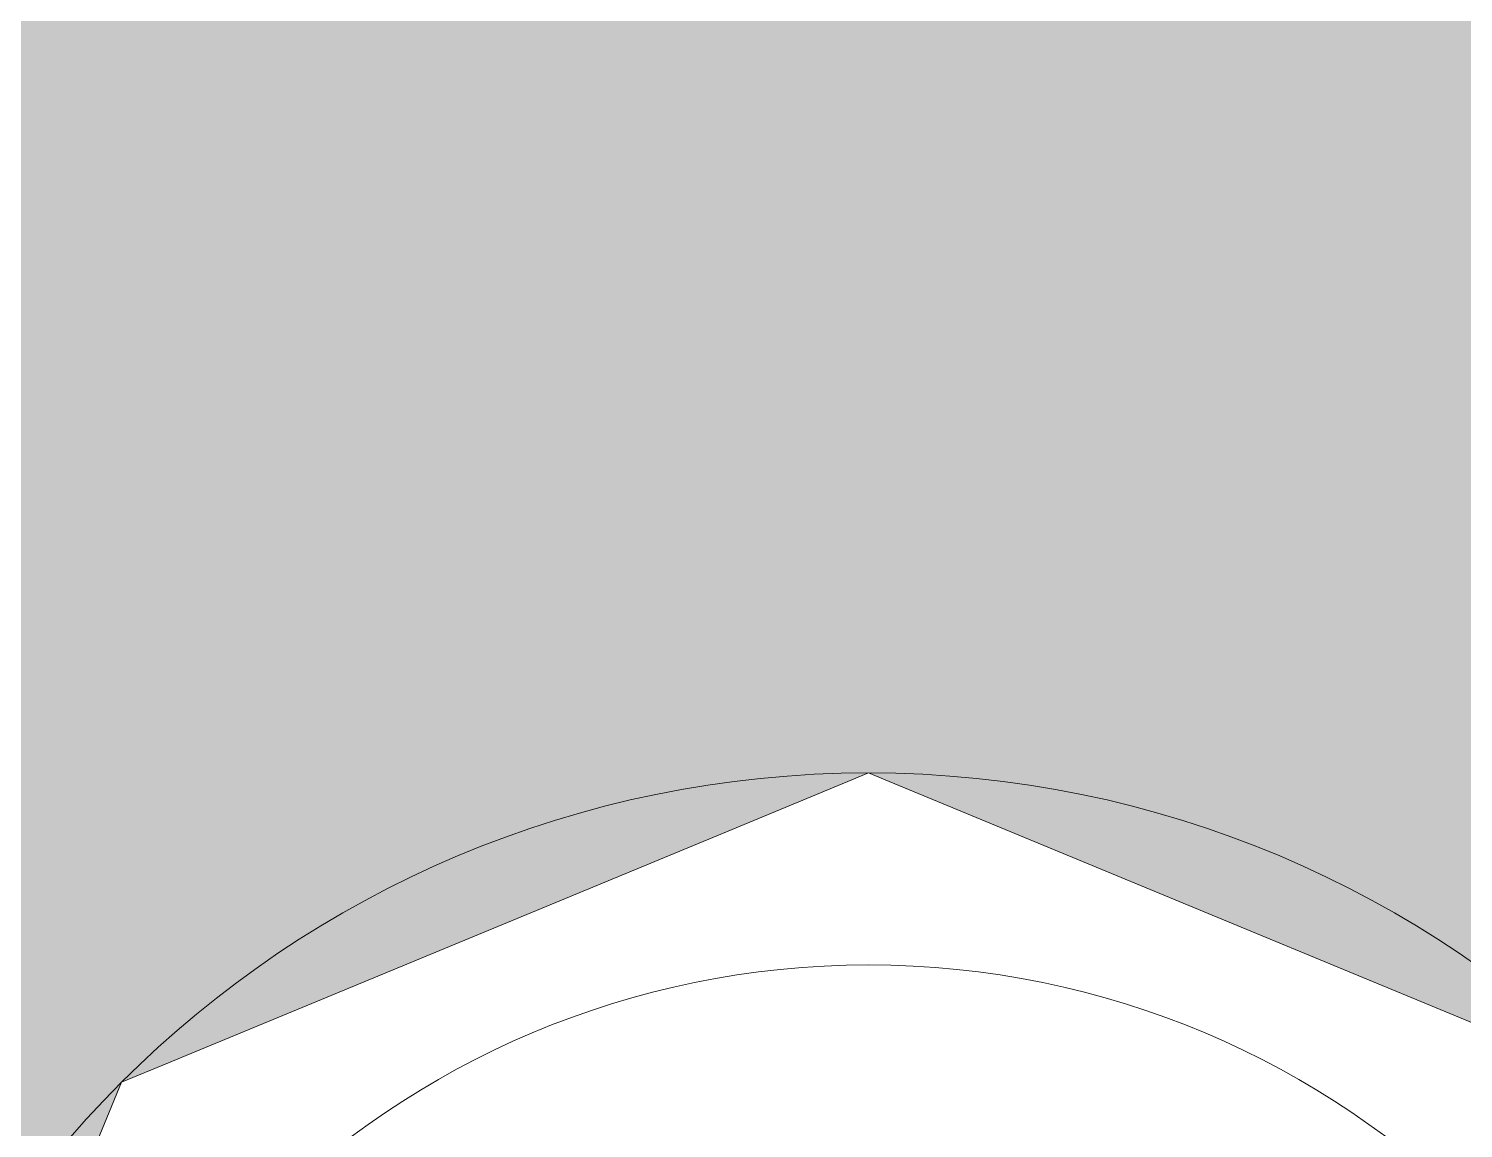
# Paper-space layout '1' of a CAD drawing. Header units: millimetres. Extents: x 1 to 31501, y 3 to 22278.
# Drawn here: x 16721.07 to 16744.79, y 2235.65 to 2253.84 of the extents above; entities that cross this region are included whole.
import ezdxf

# ---------------------------------------------------------------- set-up
doc = ezdxf.new("R2010")
doc.units = ezdxf.units.MM
doc.header["$MEASUREMENT"] = 0
doc.layers.add('NKB-LOGO', color=1, linetype='Continuous', lineweight=13)
doc.layers.add('NKB-SIGN', color=1, linetype='Continuous', lineweight=18)

# ---------------------------------------------------------------- blocks, each defined once
blk = doc.blocks.new('*U5')
at = {"layer": 'NKB-LOGO', "color": 1, "linetype": 'Continuous'}
for p, q in [((282.587, 190.3994), (281.9127, 190.1201)), ((282.6741, 190.4355), (282.587, 190.3994)), ((282.587, 190.3994), (282.587, 190.3994)), ((282.6741, 190.4355), (282.7612, 190.3994)), ((282.7612, 190.3994), (282.7612, 190.3994)), ((282.7612, 190.3994), (283.4356, 190.1201)), ((281.9127, 190.1201), (281.5403, 189.9658)), ((283.4356, 190.1201), (283.808, 189.9658)), ((281.5403, 189.9658), (279.1012, 188.9555)), ((283.808, 189.9658), (286.247, 188.9555)), ((279.0297, 188.9259), (278.785, 188.8246)), ((279.1012, 188.9555), (279.0297, 188.9259)), ((278.785, 188.8246), (278.4949, 188.124))]:
    blk.add_line(p, q, dxfattribs=at)
for points in [[(0, 724.2496), (0, 190.4355), (327.9453, 190.4355)], [(0, 190.4355), (0, 190.3994), (282.587, 190.3994)], [(41.4839, 190.3994), (46.2042, 190.3994), (282.587, 190.3994)], [(41.4839, 190.3994), (282.587, 190.3994), (282.587, 190.3994)], [(259.7578, 190.3994), (260.2542, 190.1201), (281.9127, 190.1201)], [(282.6741, 190.4355), (282.7612, 190.3994), (327.9453, 190.3994)], [(282.7612, 190.3994), (282.7612, 190.3994), (327.9453, 190.3994)], [(282.7612, 190.3994), (327.9453, 190.3994), (327.9453, 190.3994)], [(282.7612, 190.3994), (283.4356, 190.1201), (327.9453, 190.1201)], [(260.2542, 190.1201), (260.5283, 189.9658), (281.5403, 189.9658)], [(283.4356, 190.1201), (283.808, 189.9658), (327.9453, 189.9658)], [(260.5283, 189.9658), (262.3236, 188.9555), (279.1012, 188.9555)], [(283.808, 189.9658), (286.247, 188.9555), (327.9453, 188.9555)], [(262.3236, 188.9555), (262.3763, 188.9259), (279.0297, 188.9259)], [(262.3763, 188.9259), (262.5564, 188.8246), (278.785, 188.8246)], [(262.5564, 188.8246), (263.8013, 188.124), (278.4949, 188.124)]]:
    blk.add_solid(points, dxfattribs=at)
at = {"layer": 'NKB-LOGO', "color": 1, "linetype": 'Continuous', "extrusion": (0, 0, -1)}
for points in [[(0, 724.2496), (-327.9453, 724.2496), (-327.9453, 190.4355)], [(0, 190.4355), (-282.6741, 190.4355), (-282.587, 190.3994)], [(-259.7578, 190.3994), (-282.587, 190.3994), (-281.9127, 190.1201)], [(-282.6741, 190.4355), (-327.9453, 190.4355), (-327.9453, 190.3994)], [(-282.7612, 190.3994), (-327.9453, 190.3994), (-327.9453, 190.1201)], [(-260.2542, 190.1201), (-281.9127, 190.1201), (-281.5403, 189.9658)], [(-283.4356, 190.1201), (-327.9453, 190.1201), (-327.9453, 189.9658)], [(-260.5283, 189.9658), (-281.5403, 189.9658), (-279.1012, 188.9555)], [(-283.808, 189.9658), (-327.9453, 189.9658), (-327.9453, 188.9555)], [(-262.3236, 188.9555), (-279.1012, 188.9555), (-279.0297, 188.9259)], [(-262.3763, 188.9259), (-279.0297, 188.9259), (-278.785, 188.8246)], [(-262.5564, 188.8246), (-278.785, 188.8246), (-278.4949, 188.124)]]:
    blk.add_solid(points, dxfattribs=at)
blk = doc.blocks.new('22222')
at = {"layer": 'NKB-LOGO', "color": 1}
for radius in [5.5, 4.5]:
    blk.add_circle((282.6741, 184.9355), radius, dxfattribs=at)
at = {"layer": 'NKB-LOGO', "color": 1, "linetype": 'Continuous'}
blk.add_blockref('*U5', (0, 0), dxfattribs=at)

psp = doc.layouts.new('1')

# ---------------------------------------------------------------- block references
at = {"layer": 'NKB-SIGN', "xscale": 3.176814373185165, "yscale": 3.176814373185165, "zscale": 3.176814373185165}
psp.add_blockref('22222', (15836.955, 1636.548), dxfattribs=at)

doc.saveas('drawing.dxf')
